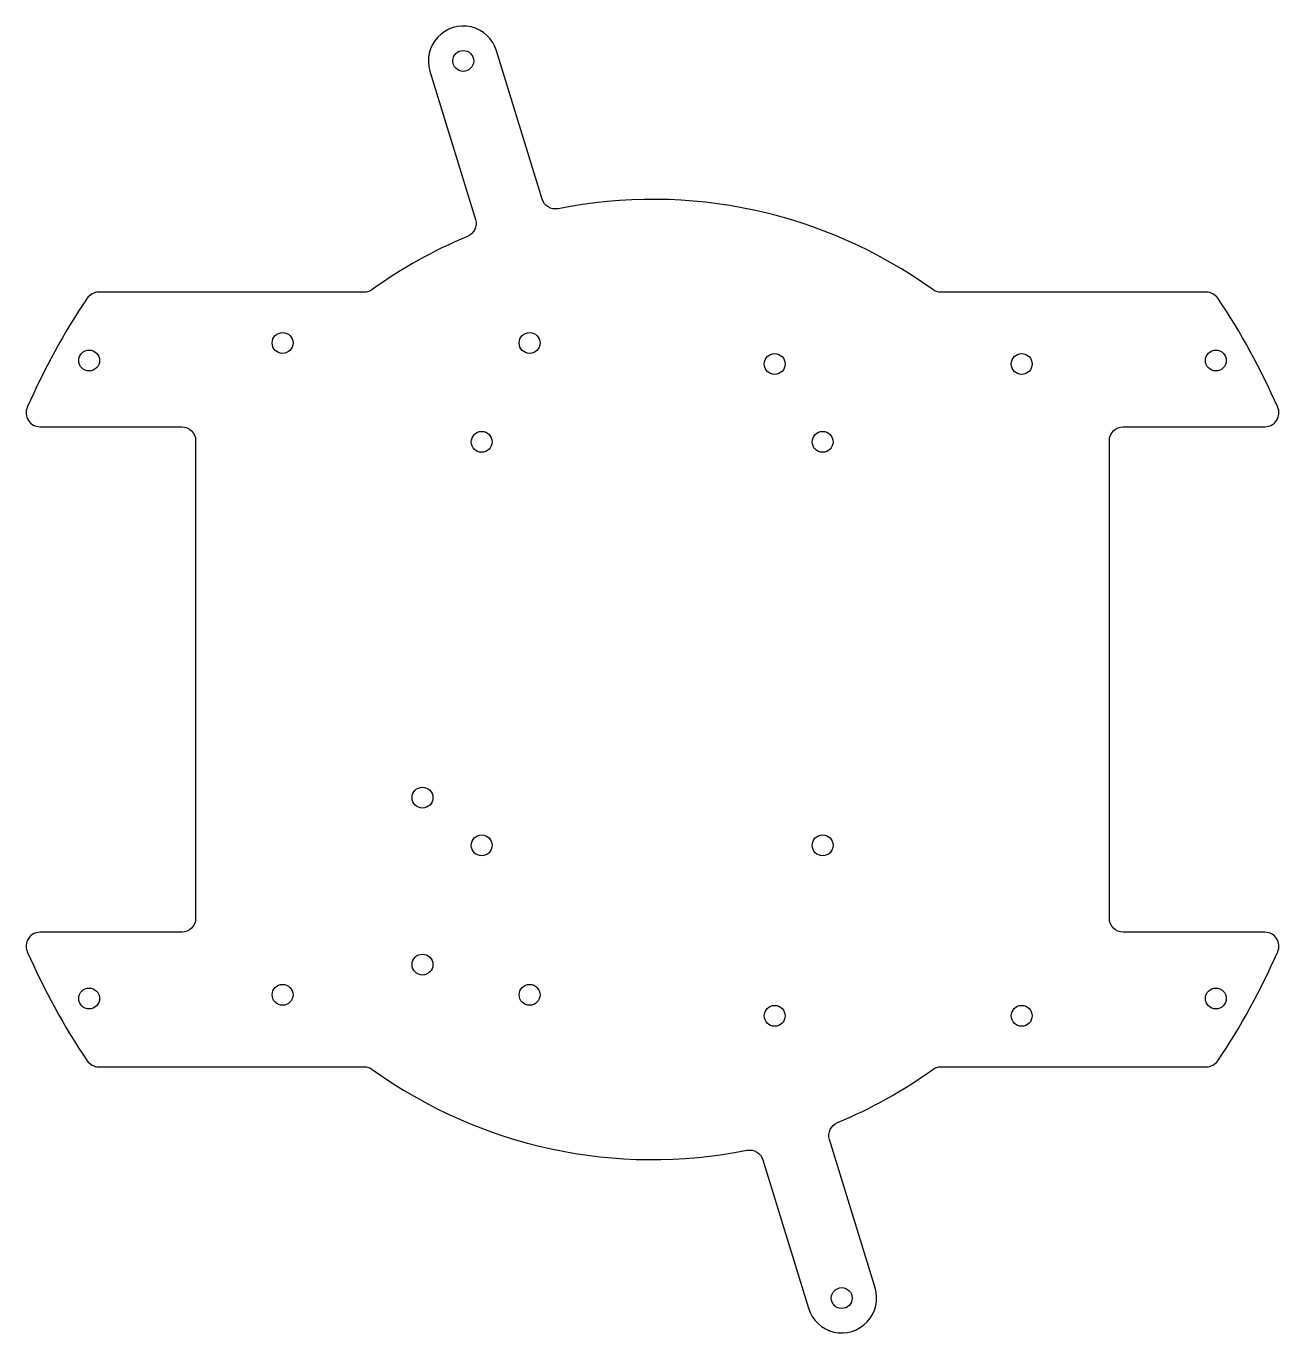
# Model space of a CAD drawing. Header units: millimetres. Extents: x -90 to 90, y -94 to 94.
import ezdxf

# ---------------------------------------------------------------- set-up
doc = ezdxf.new("R2010")
doc.units = ezdxf.units.MM

msp = doc.modelspace()

# ---------------------------------------------------------------- linework, layer by layer
msp.add_lwpolyline([(26.59, -63.69, 0.056975), (40.27, -56.05, -0.15704), (41.44, -55.67), (79.59, -55.67, 0.249358), (81.25, -54.79, 0.045673), (89.85, -39.13, 0.540322), (88.02, -36.33), (67.66, -36.33, -0.414214), (65.66, -34.33), (65.66, 0), (65.66, 34.33, -0.414214), (67.66, 36.33), (88.02, 36.33, 0.540322), (89.85, 39.13, 0.045673), (81.25, 54.79, 0.249358), (79.59, 55.67), (41.44, 55.67, -0.15704), (40.27, 56.05, 0.208191), (-13.57, 67.67, -0.385402), (-15.88, 69.05), (-22.42, 90.38, 1), (-31.98, 87.45), (-25.44, 66.12, -0.385766), (-26.59, 63.69, 0.056975), (-40.27, 56.05, -0.15704), (-41.44, 55.67), (-79.59, 55.67, 0.249358), (-81.25, 54.79, 0.045673), (-89.85, 39.13, 0.540322), (-88.02, 36.33), (-67.66, 36.33, -0.414214), (-65.66, 34.33), (-65.66, 0), (-65.66, -34.33, -0.414214), (-67.66, -36.33), (-88.02, -36.33, 0.540322), (-89.85, -39.13, 0.045673), (-81.25, -54.79, 0.249358), (-79.59, -55.67), (-41.44, -55.67, -0.15704), (-40.27, -56.05, 0.208191), (13.57, -67.67, -0.385402), (15.88, -69.05), (22.42, -90.38, 1), (31.98, -87.45), (25.44, -66.12, -0.385766)], format="xyb", close=True)
for centre in [(-27.2, 88.91), (-53.16, 48.37), (-17.66, 48.37), (-80.96, 45.85), (80.96, 45.85), (17.56, 45.35), (53.06, 45.35), (-24.55, 34.16), (24.45, 34.16), (-33.06, -16.98), (-24.55, -23.84), (24.45, -23.84), (-33.06, -40.98), (-80.96, -45.85), (-53.16, -45.33), (-17.66, -45.33), (80.96, -45.85), (17.56, -48.35), (53.06, -48.35), (27.2, -88.91)]:
    msp.add_circle(centre, 1.5)

doc.saveas('drawing.dxf')
